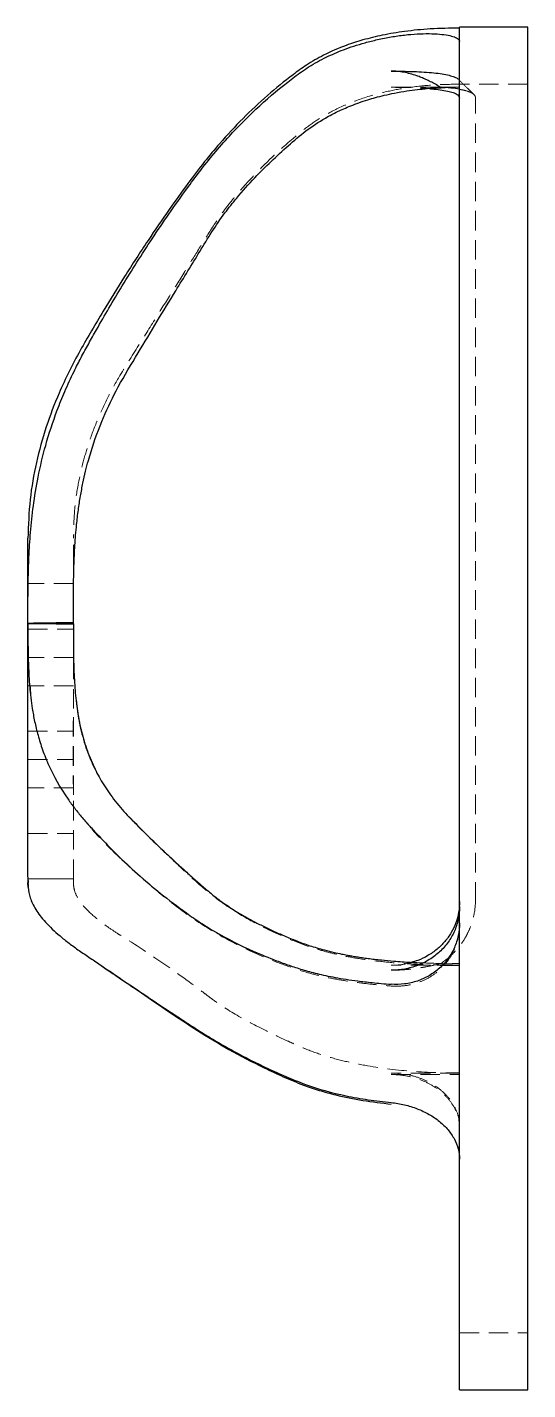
# Model space of a CAD drawing. Header units: millimetres. Extents: x 36 to 241, y 4 to 176.
# Drawn here: x 208.4 to 241, y 7 to 95.9 of the extents above; entities that cross this region are included whole.
import ezdxf

# ---------------------------------------------------------------- set-up
doc = ezdxf.new("R2010")
doc.units = ezdxf.units.MM
doc.linetypes.add('HIDDEN', pattern=[1.905, 1.27, -0.635])

msp = doc.modelspace()

# ---------------------------------------------------------------- linework, layer by layer
at = {"color": 7, "linetype": 'Continuous', "lineweight": 25}
for p, q in [((241.01, 95.946), (236.562, 95.946)), ((236.562, 51.473), (236.562, 95.946)), ((241.01, 51.473), (241.01, 95.946)), ((211.361, 56.993), (211.361, 57.07)), ((236.562, 7), (236.562, 51.473)), ((241.01, 7), (241.01, 51.473)), ((208.396, 40.454), (208.396, 40.355)), ((208.396, 40.442), (208.418, 40.076)), ((236.562, 7), (241.01, 7))]:
    msp.add_line(p, q, dxfattribs=at)
at = {"color": 7, "linetype": 'HIDDEN', "lineweight": 18}
for p, q in [((241.01, 92.24), (236.562, 92.24)), ((237.6, 38.87), (237.6, 91.374)), ((211.361, 57.07), (211.361, 62.591)), ((211.361, 59.627), (208.396, 59.627)), ((208.396, 57.032), (208.434, 54.243)), ((211.361, 51.473), (211.361, 56.993)), ((208.396, 56.662), (211.361, 56.662)), ((211.361, 54.809), (208.396, 54.809)), ((211.361, 52.956), (208.396, 52.956)), ((211.361, 45.831), (211.361, 51.473)), ((208.396, 49.991), (211.361, 49.991)), ((208.396, 48.138), (211.361, 48.138)), ((211.361, 46.284), (208.396, 46.284)), ((211.361, 40.355), (211.361, 45.831)), ((208.396, 43.319), (211.361, 43.319)), ((208.396, 40.355), (208.396, 40.491)), ((208.396, 40.355), (209.885, 40.355)), ((209.113, 40.355), (211.361, 40.355)), ((210.843, 40.355), (211.361, 40.355)), ((236.534, 37.138), (236.562, 37.354)), ((236.562, 10.706), (241.01, 10.706))]:
    msp.add_line(p, q, dxfattribs=at)
at = {"color": 7, "linetype": 'Continuous', "lineweight": 25}
for points, knots in [([(236.562, 95.894), (235.925, 95.883), (234.727, 95.863), (233.044, 95.696), (231.576, 95.452), (230.304, 95.143), (229.016, 94.728), (227.773, 94.193), (226.619, 93.531), (225.402, 92.641), (224.001, 91.5), (222.4, 89.995), (221.047, 88.537), (219.858, 87.111), (218.77, 85.67), (217.539, 83.957), (216.159, 81.934), (214.725, 79.721), (213.257, 77.322), (211.755, 74.828), (210.49, 72.309), (209.555, 69.853), (208.913, 67.53), (208.483, 65.098), (208.426, 63.435), (208.396, 62.591)], [0, 0, 0, 0, 0.040471, 0.076049, 0.107339, 0.134877, 0.159124, 0.19323, 0.220597, 0.243412, 0.288913, 0.335283, 0.382825, 0.415179, 0.453107, 0.4975, 0.549109, 0.608662, 0.664945, 0.727744, 0.793541, 0.843596, 0.894445, 0.946417, 1, 1, 1, 1]), ([(208.396, 57.032), (208.396, 57.337), (208.397, 57.953), (208.402, 58.892), (208.417, 60.026), (208.458, 61.385), (208.556, 63.002), (208.74, 64.748), (209.052, 66.65), (209.55, 68.743), (210.161, 70.606), (210.808, 72.208), (211.334, 73.352), (211.862, 74.387), (212.361, 75.291), (212.965, 76.368), (213.693, 77.628), (214.882, 79.617), (216.18, 81.668), (217.601, 83.775), (218.641, 85.24), (219.615, 86.558), (220.536, 87.707), (221.738, 89.082), (223.315, 90.679), (224.772, 91.929), (225.794, 92.71), (226.259, 93.054), (226.757, 93.385), (227.294, 93.701), (227.844, 93.987), (228.413, 94.248), (229.01, 94.491), (229.675, 94.725), (230.413, 94.946), (231.229, 95.151), (231.804, 95.259), (232.104, 95.316)], [0, 0, 0, 0, 0.020013, 0.040405, 0.061277, 0.093844, 0.128464, 0.165659, 0.206262, 0.251172, 0.30164, 0.329464, 0.359317, 0.38029, 0.401841, 0.423535, 0.457068, 0.492099, 0.567078, 0.607139, 0.649012, 0.677943, 0.708213, 0.739834, 0.790539, 0.846555, 0.858095, 0.869942, 0.882224, 0.895016, 0.908371, 0.920446, 0.933671, 0.948131, 0.963926, 0.981173, 1, 1, 1, 1]), ([(232.104, 95.316), (232.394, 95.367), (232.681, 95.408), (233.249, 95.472), (233.532, 95.496), (234.071, 95.525), (234.327, 95.53), (234.814, 95.526), (235.044, 95.515), (235.457, 95.48), (235.643, 95.455), (235.972, 95.393), (236.109, 95.356), (236.333, 95.272), (236.419, 95.224), (236.533, 95.121), (236.562, 95.066), (236.562, 95.007)], [0, 0, 0, 0, 0.125, 0.125, 0.25, 0.25, 0.375, 0.375, 0.5, 0.5, 0.625, 0.625, 0.75, 0.75, 0.875, 0.875, 1, 1, 1, 1]), ([(235.317, 92.037), (235.206, 92.101), (234.991, 92.223), (234.67, 92.39), (234.361, 92.538), (234.064, 92.666), (233.729, 92.794), (233.35, 92.913), (232.926, 93.008), (232.51, 93.069), (232.235, 93.077), (232.101, 93.081)], [0, 0, 0, 0, 0.1117674, 0.2175377, 0.3174984, 0.4118413, 0.5007653, 0.6323228, 0.7593912, 0.8819534, 1, 1, 1, 1]), ([(232.101, 93.081), (232.347, 93.081), (232.846, 93.08), (233.571, 93.058), (234.263, 93.024), (234.888, 92.974), (235.438, 92.905), (235.892, 92.814), (236.23, 92.704), (236.434, 92.617), (236.464, 92.556), (236.47, 92.544)], [0, 0, 0, 0, 0.119203, 0.2418341, 0.3614286, 0.4845118, 0.6038808, 0.726754, 0.845706, 0.9680887, 1, 1, 1, 1]), ([(211.361, 57.07), (211.361, 57.307), (211.361, 57.826), (211.363, 58.677), (211.373, 59.676), (211.399, 60.841), (211.456, 62.125), (211.553, 63.347), (211.681, 64.423), (211.819, 65.327), (211.979, 66.169), (212.152, 66.939), (212.33, 67.628), (212.675, 68.809), (213.269, 70.437), (214.31, 72.581), (215.563, 74.637), (216.817, 76.731), (217.905, 78.515), (218.829, 80.031), (219.618, 81.309), (220.386, 82.592), (221.188, 83.761), (222.123, 84.943), (223.13, 86.069), (224.258, 87.201), (225.376, 88.216), (226.52, 89.208), (227.501, 89.848), (228.2, 90.245), (228.602, 90.443), (229.014, 90.633), (229.476, 90.828), (230.004, 91.028), (230.544, 91.208), (231.098, 91.369), (231.677, 91.517), (232.359, 91.663), (233.082, 91.786), (233.793, 91.88), (234.511, 91.951), (235.113, 91.995), (235.502, 92.007), (235.617, 92.01)], [0, 0, 0, 0, 0.016143, 0.035471, 0.058118, 0.084352, 0.114788, 0.145306, 0.16692, 0.187287, 0.206243, 0.223665, 0.239346, 0.253031, 0.304283, 0.351834, 0.406742, 0.458407, 0.507753, 0.540005, 0.571487, 0.603344, 0.63517, 0.661569, 0.699158, 0.731167, 0.763159, 0.795204, 0.827341, 0.837446, 0.846336, 0.855792, 0.866335, 0.878218, 0.891683, 0.902518, 0.914964, 0.929623, 0.94688, 0.961638, 0.975202, 0.992739, 1, 1, 1, 1]), ([(234.602, 91.937), (234.698, 91.93), (235.001, 91.907), (235.439, 91.85), (235.893, 91.764), (236.238, 91.656), (236.503, 91.516), (236.541, 91.396), (236.562, 91.327)], [0, 0, 0, 0, 0.077891, 0.248034, 0.423158, 0.592815, 0.767414, 1, 1, 1, 1]), ([(236.55, 91.896), (236.55, 91.896), (236.402, 91.93), (235.999, 91.979), (235.546, 92.018), (235.317, 92.037)], [0, 0, 0, 0, 0.000411, 0.493485, 1, 1, 1, 1]), ([(208.396, 57.032), (208.396, 57.443), (208.396, 58.266), (208.396, 59.356), (208.396, 60.32), (208.396, 61.129), (208.396, 61.775), (208.396, 62.241), (208.396, 62.537), (208.396, 62.573), (208.396, 62.591)], [0, 0, 0, 0, 0.12503, 0.250081, 0.375028, 0.5001, 0.625087, 0.750011, 0.875023, 1, 1, 1, 1]), ([(208.396, 57.032), (208.396, 56.571), (208.397, 56.114), (208.407, 55.194), (208.415, 54.732), (208.449, 53.807), (208.474, 53.347), (208.553, 52.418), (208.607, 51.948), (208.681, 51.473)], [0, 0, 0, 0, 0.25, 0.25, 0.5, 0.5, 0.75, 0.75, 1, 1, 1, 1]), ([(208.396, 51.473), (208.396, 51.581), (208.396, 51.797), (208.396, 52.121), (208.396, 52.443), (208.396, 52.764), (208.396, 53.084), (208.396, 53.403), (208.396, 53.721), (208.396, 54.037), (208.396, 54.481), (208.396, 55.05), (208.396, 55.656), (208.396, 56.174), (208.396, 56.61), (208.396, 56.891), (208.396, 57.032)], [0, 0, 0, 0, 0.055769, 0.111379, 0.166875, 0.222306, 0.277719, 0.33316, 0.388678, 0.444319, 0.50013, 0.624887, 0.750115, 0.833497, 0.916739, 1, 1, 1, 1]), ([(211.361, 56.993), (211.361, 56.76), (211.361, 56.294), (211.364, 55.594), (211.372, 54.896), (211.388, 54.201), (211.415, 53.511), (211.457, 52.826), (211.515, 52.146), (211.572, 51.698), (211.601, 51.473)], [0, 0, 0, 0, 0.125067, 0.249983, 0.374908, 0.499886, 0.624765, 0.749058, 0.873817, 1, 1, 1, 1]), ([(211.558, 51.935), (211.578, 51.732), (211.646, 51.066), (211.872, 49.979), (212.24, 48.696), (212.607, 47.902), (212.786, 47.513)], [0, 0, 0, 0, 0.128281, 0.422588, 0.716833, 1, 1, 1, 1]), ([(208.396, 40.491), (208.396, 40.511), (208.396, 40.585), (208.396, 41.152), (208.396, 42.164), (208.396, 43.562), (208.396, 45.256), (208.396, 47.191), (208.396, 49.29), (208.396, 50.745), (208.396, 51.473)], [0, 0, 0, 0, 0.049364, 0.185169, 0.320974, 0.456779, 0.592584, 0.72839, 0.864195, 1, 1, 1, 1]), ([(208.681, 51.473), (208.724, 51.198), (208.775, 50.916), (208.898, 50.332), (208.97, 50.032), (209.14, 49.416), (209.239, 49.1), (209.471, 48.446), (209.605, 48.109), (210.073, 47.07), (210.473, 46.334), (211.15, 45.36), (211.294, 45.162), (211.603, 44.761), (211.768, 44.557), (212.114, 44.151), (212.292, 43.95), (212.649, 43.554), (212.831, 43.355), (213.395, 42.751), (213.793, 42.342), (214.634, 41.517), (215.08, 41.097), (216.023, 40.254), (216.521, 39.83), (217.582, 38.976), (218.142, 38.55), (219.039, 37.91), (219.345, 37.697), (219.991, 37.275), (220.332, 37.064), (221.419, 36.434), (222.22, 36.02), (223.608, 35.406), (224.101, 35.204), (224.889, 34.907), (225.16, 34.809), (225.578, 34.665), (225.72, 34.617), (226.007, 34.522), (226.152, 34.475), (226.452, 34.383), (226.607, 34.338), (226.926, 34.251), (227.091, 34.209), (227.618, 34.081), (228.012, 33.997), (228.895, 33.835), (229.385, 33.757), (230.069, 33.668), (230.213, 33.651), (230.527, 33.614), (230.695, 33.596), (231.236, 33.54), (231.645, 33.503), (232.109, 33.469)], [0, 0, 0, 0, 0.0625, 0.0625, 0.125, 0.125, 0.1875, 0.1875, 0.25, 0.25, 0.375, 0.375, 0.40625, 0.40625, 0.4375, 0.4375, 0.46875, 0.46875, 0.5, 0.5, 0.5625, 0.5625, 0.625, 0.625, 0.6875, 0.6875, 0.75, 0.75, 0.78125, 0.78125, 0.8125, 0.8125, 0.875, 0.875, 0.90625, 0.90625, 0.921875, 0.921875, 0.929687, 0.929687, 0.9375, 0.9375, 0.945312, 0.945312, 0.953125, 0.953125, 0.96875, 0.96875, 0.984375, 0.984375, 0.988281, 0.988281, 0.992187, 0.992187, 1, 1, 1, 1]), ([(211.601, 51.473), (211.638, 51.232), (211.714, 50.735), (211.871, 50.005), (212.066, 49.285), (212.304, 48.576), (212.634, 47.77), (213.109, 46.841), (213.787, 45.792), (214.62, 44.765), (215.54, 43.845), (216.321, 43.063), (217.005, 42.403), (217.587, 41.852), (218.172, 41.311), (218.763, 40.776), (219.357, 40.247), (219.952, 39.731), (220.592, 39.179), (221.34, 38.637), (222.171, 38.107), (222.946, 37.668), (223.677, 37.292), (224.384, 36.956), (225.138, 36.624), (225.937, 36.296), (226.64, 36.035), (227.257, 35.844), (227.783, 35.697), (228.324, 35.563), (228.826, 35.453), (229.214, 35.376), (229.545, 35.317), (229.866, 35.263), (230.218, 35.21), (230.601, 35.156), (231.019, 35.104), (231.576, 35.042), (232.36, 34.969), (233.266, 34.903), (233.906, 34.879), (234.177, 34.869)], [0, 0, 0, 0, 0.025253, 0.052035, 0.078325, 0.104174, 0.131671, 0.171597, 0.216047, 0.265134, 0.309973, 0.354417, 0.383852, 0.412911, 0.441898, 0.471369, 0.501013, 0.530494, 0.559657, 0.596712, 0.630713, 0.662536, 0.687138, 0.712692, 0.73924, 0.766822, 0.795207, 0.809403, 0.824804, 0.843199, 0.857325, 0.868072, 0.876223, 0.885112, 0.894763, 0.905203, 0.916463, 0.928578, 0.950047, 0.978833, 1, 1, 1, 1]), ([(208.396, 40.355), (208.375, 40.145), (208.354, 39.936), (208.434, 39.654), (208.434, 39.654)], [0, 0, 0, 0, 0.9982806, 1, 1, 1, 1]), ([(208.396, 40.355), (208.397, 40.003), (208.401, 39.59), (208.63, 38.875), (208.745, 38.62), (209.071, 38.087), (209.282, 37.809), (209.809, 37.231), (210.125, 36.931), (210.677, 36.467), (210.874, 36.31), (211.293, 35.991), (211.516, 35.83), (211.979, 35.507), (212.223, 35.345), (212.712, 35.015), (212.959, 34.848), (213.71, 34.34), (214.223, 33.993), (215.799, 32.926), (216.898, 32.183), (218.35, 31.223), (218.645, 31.03), (219.242, 30.641), (219.545, 30.445), (220.171, 30.055), (220.493, 29.86), (221.156, 29.473), (221.498, 29.279), (222.549, 28.706), (223.281, 28.335), (224.43, 27.798), (224.821, 27.622), (225.421, 27.365), (225.623, 27.28), (226.032, 27.113), (226.238, 27.03), (227.303, 26.635), (228.211, 26.386), (229.631, 26.091), (230.115, 26.006), (231.1, 25.86), (231.601, 25.798), (232.104, 25.748)], [0, 0, 0, 0, 0.125, 0.125, 0.1875, 0.1875, 0.25, 0.25, 0.3125, 0.3125, 0.34375, 0.34375, 0.375, 0.375, 0.40625, 0.40625, 0.4375, 0.4375, 0.5, 0.5, 0.625, 0.625, 0.65625, 0.65625, 0.6875, 0.6875, 0.71875, 0.71875, 0.75, 0.75, 0.8125, 0.8125, 0.84375, 0.84375, 0.859375, 0.859375, 0.875, 0.875, 0.9375, 0.9375, 0.96875, 0.96875, 1, 1, 1, 1]), ([(236.562, 38.549), (236.562, 38.269), (236.533, 37.996), (236.421, 37.458), (236.336, 37.192), (236.113, 36.686), (235.976, 36.446), (235.654, 35.993), (235.466, 35.779), (235.055, 35.398), (234.831, 35.228), (234.344, 34.927), (234.085, 34.8), (233.549, 34.596), (233.268, 34.518), (232.692, 34.413), (232.401, 34.388), (232.107, 34.388)], [0, 0, 0, 0, 0.125, 0.125, 0.25, 0.25, 0.375, 0.375, 0.5, 0.5, 0.625, 0.625, 0.75, 0.75, 0.875, 0.875, 1, 1, 1, 1]), ([(236.562, 38.866), (236.551, 38.633), (236.526, 38.158), (236.335, 37.475), (236.03, 36.828), (235.615, 36.249), (235.099, 35.739), (234.502, 35.329), (233.929, 35.041), (233.549, 34.94), (233.405, 34.902)], [0, 0, 0, 0, 0.130086, 0.263912, 0.394007, 0.527906, 0.657642, 0.791152, 0.920951, 1, 1, 1, 1]), ([(236.562, 37.474), (236.562, 37.194), (236.533, 36.919), (236.42, 36.38), (236.334, 36.114), (236.111, 35.609), (235.973, 35.371), (235.649, 34.922), (235.46, 34.712), (235.048, 34.34), (234.823, 34.175), (234.333, 33.889), (234.075, 33.772), (233.54, 33.591), (233.258, 33.527), (232.687, 33.456), (232.399, 33.448), (232.109, 33.469)], [0, 0, 0, 0, 0.125, 0.125, 0.25, 0.25, 0.375, 0.375, 0.5, 0.5, 0.625, 0.625, 0.75, 0.75, 0.875, 0.875, 1, 1, 1, 1]), ([(213.207, 34.66), (213.52, 34.447), (214.351, 33.884), (215.827, 32.901), (217.558, 31.702), (219.426, 30.457), (221.478, 29.207), (223.398, 28.203), (225.051, 27.433), (226.24, 26.931), (227.392, 26.533), (228.682, 26.183), (230.254, 25.864), (231.488, 25.719), (232.109, 25.646)], [0, 0, 0, 0, 0.0691682, 0.1835708, 0.3007605, 0.4179834, 0.5349756, 0.6536701, 0.7137459, 0.7737857, 0.8176222, 0.8619006, 0.9304669, 1, 1, 1, 1]), ([(232.104, 25.748), (232.394, 25.718), (232.681, 25.67), (233.248, 25.536), (233.531, 25.449), (234.07, 25.24), (234.327, 25.118), (234.814, 24.841), (235.044, 24.684), (235.457, 24.347), (235.643, 24.166), (235.971, 23.777), (236.109, 23.574), (236.333, 23.156), (236.419, 22.939), (236.533, 22.499), (236.562, 22.279), (236.562, 22.058)], [0, 0, 0, 0, 0.125, 0.125, 0.25, 0.25, 0.375, 0.375, 0.5, 0.5, 0.625, 0.625, 0.75, 0.75, 0.875, 0.875, 1, 1, 1, 1])]:
    msp.add_open_spline(points, degree=3, knots=knots, dxfattribs=at)
at = {"color": 7, "linetype": 'HIDDEN', "lineweight": 18}
for points, knots in [([(237.516, 91.538), (237.348, 91.702), (237.003, 92.041), (236.657, 92.38), (236.479, 92.555)], [0, 0, 0, 0, 0.484395, 1, 1, 1, 1]), ([(236.562, 92.232), (235.972, 92.221), (234.853, 92.201), (233.268, 92.029), (231.671, 91.739), (230.103, 91.295), (228.613, 90.677), (227.405, 90.004), (226.414, 89.308), (225.556, 88.573), (224.535, 87.667), (223.348, 86.517), (222.046, 85.088), (220.878, 83.6), (219.924, 82.072), (218.97, 80.538), (217.963, 78.924), (216.853, 77.15), (215.667, 75.241), (214.52, 73.461), (213.597, 71.789), (212.915, 70.308), (212.379, 68.878), (211.959, 67.457), (211.64, 65.998), (211.408, 64.356), (211.377, 63.198), (211.361, 62.591)], [0, 0, 0, 0, 0.042055, 0.079643, 0.113319, 0.157534, 0.195394, 0.227911, 0.255769, 0.281511, 0.308304, 0.352927, 0.39913, 0.445839, 0.487419, 0.527246, 0.57448, 0.622895, 0.676247, 0.734481, 0.773616, 0.812134, 0.850476, 0.882185, 0.917575, 0.956758, 1, 1, 1, 1]), ([(232.106, 92.025), (232.352, 92.024), (232.852, 92.022), (233.575, 92.001), (234.17, 91.974), (234.487, 91.947), (234.602, 91.937)], [0, 0, 0, 0, 0.277772, 0.563556, 0.841342, 1, 1, 1, 1]), ([(232.106, 92.025), (232.724, 92.025), (233.341, 92.025), (233.959, 92.025), (234.827, 92.025), (235.695, 92.025), (236.562, 92.025)], [0.000000043, 0.000000043, 0.000000043, 0.000000043, 0.001853198, 0.001853198, 0.001853198, 0.004456609, 0.004456609, 0.004456609, 0.004456609]), ([(235.617, 92.01), (235.747, 92.015), (236.062, 92.028), (236.378, 92.029), (236.562, 92.03)], [0, 0, 0, 0, 0.414031, 1, 1, 1, 1]), ([(237.6, 91.374), (237.584, 91.424), (237.553, 91.526), (237.359, 91.664), (237.047, 91.793), (236.717, 91.861), (236.55, 91.896)], [0, 0, 0, 0, 0.225569, 0.455733, 0.724393, 1, 1, 1, 1]), ([(208.396, 57.032), (208.396, 56.476), (208.396, 55.42), (208.396, 53.79), (208.396, 52.29), (208.396, 50.845), (208.396, 49.357), (208.396, 47.904), (208.396, 46.516), (208.396, 45.23), (208.396, 43.97), (208.396, 42.796), (208.396, 41.771), (208.396, 40.99), (208.396, 40.533), (208.396, 40.472), (208.396, 40.454)], [0, 0, 0, 0, 0.084609, 0.160386, 0.227892, 0.28921, 0.355692, 0.43033, 0.492126, 0.558978, 0.630959, 0.707826, 0.789104, 0.874038, 0.961596, 1, 1, 1, 1]), ([(208.556, 52.884), (208.585, 52.419), (208.65, 51.414), (208.88, 50.468), (209.004, 49.96)], [0, 0, 0, 0, 0.462579, 1, 1, 1, 1]), ([(211.361, 45.831), (211.361, 45.932), (211.361, 46.133), (211.36, 46.441), (211.36, 46.754), (211.36, 47.071), (211.36, 47.393), (211.36, 47.719), (211.36, 48.048), (211.36, 48.381), (211.36, 48.717), (211.36, 49.056), (211.36, 49.396), (211.36, 49.739), (211.36, 50.084), (211.36, 50.43), (211.36, 50.777), (211.361, 51.125), (211.361, 51.357), (211.361, 51.473)], [0, 0, 0, 0, 0.058824, 0.117647, 0.176471, 0.235294, 0.294118, 0.352941, 0.411765, 0.470588, 0.529412, 0.588235, 0.647059, 0.705882, 0.764706, 0.823529, 0.882353, 0.941176, 1, 1, 1, 1]), ([(212.244, 44.016), (212.374, 43.854), (212.972, 43.102), (214.21, 41.887), (215.89, 40.335), (217.639, 38.865), (219.518, 37.492), (221.582, 36.252), (223.507, 35.355), (225.155, 34.709), (226.348, 34.305), (227.51, 33.998), (228.622, 33.771), (229.788, 33.589), (230.956, 33.45), (231.735, 33.386), (232.104, 33.356)], [0, 0, 0, 0, 0.029527, 0.136612, 0.243676, 0.353328, 0.46301, 0.572468, 0.682372, 0.73801, 0.793604, 0.834881, 0.876172, 0.918878, 0.961597, 1, 1, 1, 1]), ([(214.995, 44.409), (215.305, 44.077), (216.041, 43.29), (217.284, 42.141), (218.575, 40.885), (219.898, 39.684), (221.168, 38.7), (222.396, 37.92), (223.879, 37.108), (225.356, 36.44), (226.808, 35.896), (227.78, 35.605), (228.82, 35.355), (230.004, 35.134), (231.32, 34.959), (232.774, 34.828), (234.26, 34.747), (235.53, 34.714), (236.298, 34.711), (236.562, 34.71)], [0, 0, 0, 0, 0.061766, 0.146493, 0.232276, 0.318059, 0.403686, 0.457615, 0.511554, 0.620815, 0.658823, 0.696814, 0.736096, 0.775385, 0.824268, 0.873168, 0.923402, 0.973649, 1, 1, 1, 1]), ([(211.361, 40.355), (211.361, 40.204), (211.362, 40.057), (211.396, 39.747), (211.43, 39.583), (211.574, 39.217), (211.687, 39.014), (212.021, 38.569), (212.243, 38.327), (212.812, 37.807), (213.16, 37.53), (213.775, 37.095), (213.995, 36.948), (214.343, 36.725), (214.463, 36.65), (214.647, 36.538), (214.709, 36.501), (214.836, 36.42), (214.899, 36.38), (215.976, 35.691), (217.008, 34.996), (218.566, 33.888), (219.086, 33.507), (219.738, 33.017), (219.869, 32.919), (220.13, 32.72), (220.259, 32.62), (220.659, 32.322), (220.942, 32.127), (221.832, 31.554), (222.48, 31.189), (223.861, 30.467), (224.597, 30.11), (225.543, 29.676), (225.734, 29.589), (226.118, 29.418), (226.312, 29.333), (226.911, 29.09), (227.328, 28.942), (228.199, 28.67), (228.651, 28.55), (229.591, 28.329), (230.071, 28.231), (231.522, 27.979), (232.51, 27.862), (234.518, 27.712), (235.541, 27.679), (236.562, 27.679)], [0, 0, 0, 0, 0.0625, 0.0625, 0.125, 0.125, 0.1875, 0.1875, 0.25, 0.25, 0.3125, 0.3125, 0.34375, 0.34375, 0.359375, 0.359375, 0.367188, 0.367188, 0.375, 0.375, 0.5, 0.5, 0.5625, 0.5625, 0.578125, 0.578125, 0.59375, 0.59375, 0.625, 0.625, 0.6875, 0.6875, 0.75, 0.75, 0.765625, 0.765625, 0.78125, 0.78125, 0.8125, 0.8125, 0.84375, 0.84375, 0.875, 0.875, 0.9375, 0.9375, 1, 1, 1, 1]), ([(235.321, 34.815), (235.668, 35.042), (235.98, 35.304), (236.395, 35.749), (236.525, 35.907), (236.762, 36.232), (236.87, 36.4), (237.065, 36.748), (237.152, 36.928), (237.305, 37.3), (237.371, 37.491), (237.531, 38.068), (237.591, 38.464), (237.6, 38.87)], [0, 0, 0, 0, 0.25, 0.25, 0.375, 0.375, 0.5, 0.5, 0.625, 0.625, 0.75, 0.75, 1, 1, 1, 1]), ([(232.104, 33.356), (232.345, 33.349), (232.834, 33.336), (233.551, 33.469), (234.236, 33.714), (234.856, 34.068), (235.405, 34.524), (235.859, 35.059), (236.204, 35.668), (236.43, 36.215), (236.464, 36.57), (236.476, 36.69)], [0, 0, 0, 0, 0.116217, 0.235762, 0.351994, 0.471663, 0.586956, 0.705607, 0.820946, 0.939591, 1, 1, 1, 1]), ([(233.405, 34.902), (233.308, 34.871), (232.888, 34.738), (232.441, 34.723), (232.098, 34.712)], [0, 0, 0, 0, 0.2328636, 1, 1, 1, 1]), ([(232.107, 34.388), (232.173, 34.389), (232.306, 34.389), (232.508, 34.395), (232.713, 34.405), (232.922, 34.418), (233.134, 34.436), (233.347, 34.457), (233.563, 34.483), (233.869, 34.524), (234.275, 34.591), (234.791, 34.692), (235.139, 34.773), (235.321, 34.815)], [0, 0, 0, 0, 0.0577311, 0.1168595, 0.1773501, 0.2391639, 0.3022589, 0.3665905, 0.432113, 0.4987798, 0.6498048, 0.8165826, 1, 1, 1, 1]), ([(234.177, 34.869), (234.378, 34.859), (235.17, 34.822), (235.968, 34.82), (236.562, 34.817)], [0, 0, 0, 0, 0.254326, 1, 1, 1, 1]), ([(236.562, 24.202), (236.562, 24.421), (236.533, 24.638), (236.421, 25.07), (236.336, 25.287), (236.112, 25.704), (235.975, 25.903), (235.652, 26.282), (235.464, 26.464), (235.052, 26.79), (234.827, 26.937), (234.339, 27.198), (234.079, 27.309), (233.542, 27.488), (233.261, 27.556), (232.685, 27.648), (232.393, 27.671), (232.098, 27.67)], [0, 0, 0, 0, 0.125, 0.125, 0.25, 0.25, 0.375, 0.375, 0.5, 0.5, 0.625, 0.625, 0.75, 0.75, 0.875, 0.875, 1, 1, 1, 1]), ([(232.106, 27.577), (232.4, 27.577), (232.69, 27.554), (233.26, 27.463), (233.543, 27.394), (234.083, 27.215), (234.339, 27.105), (234.823, 26.847), (235.053, 26.697), (235.464, 26.372), (235.648, 26.195), (235.974, 25.815), (236.112, 25.614), (236.334, 25.201), (236.419, 24.987), (236.533, 24.552), (236.562, 24.334), (236.562, 24.116)], [0, 0, 0, 0, 0.125, 0.125, 0.25, 0.25, 0.375, 0.375, 0.5, 0.5, 0.625, 0.625, 0.75, 0.75, 0.875, 0.875, 1, 1, 1, 1])]:
    msp.add_open_spline(points, degree=3, knots=knots, dxfattribs=at)
for points in [[(236.562, 92.037), (236.147, 92.037), (235.732, 92.037), (235.317, 92.037)], [(211.361, 40.355), (210.373, 40.355), (209.384, 40.355), (208.396, 40.355)], [(236.562, 34.706), (235.818, 34.706), (234.33, 34.707), (232.842, 34.71), (232.098, 34.712)], [(235.321, 34.815), (235.735, 34.815), (236.149, 34.814), (236.562, 34.814)], [(236.562, 27.675), (235.074, 27.675), (233.586, 27.675), (232.098, 27.67)], [(232.106, 27.577), (233.591, 27.579), (235.077, 27.579), (236.562, 27.579)]]:
    msp.add_open_spline(points, degree=3, dxfattribs=at)
at = {"color": 7, "linetype": 'Continuous', "lineweight": 25}
for points in [[(211.361, 57.07), (210.373, 57.056), (209.384, 57.043), (208.396, 57.032)], [(208.396, 57.032), (209.384, 57.021), (210.373, 57.008), (211.361, 56.993)]]:
    msp.add_open_spline(points, degree=3, dxfattribs=at)

doc.saveas('drawing.dxf')
